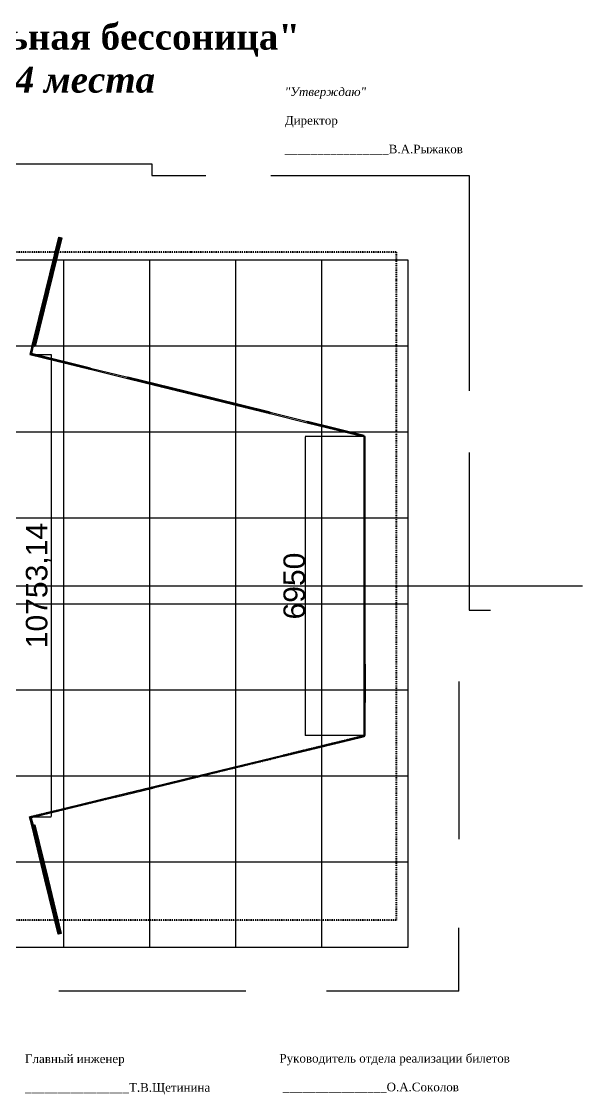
# Model space of a CAD drawing. Header units: millimetres. Extents: x -520232 to 211296, y -156633 to 78411.
# Drawn here: x -25209 to -12164, y -95665 to -70706 of the extents above; entities that cross this region are included whole.
import ezdxf

# ---------------------------------------------------------------- set-up
doc = ezdxf.new("R2010")
doc.units = ezdxf.units.MM
doc.linetypes.add('штрихпунктирнаяX2', pattern=[50.8, 25.4, -12.7, 0, -12.7])
for name, color, linetype in [('Декорация', 80, 'Continuous'), ('Оси', 7, 'Continuous'), ('Партер', 7, 'Continuous'), ('План галлереи', 7, 'Continuous'), ('План планшет1', 7, 'Continuous')]:
    doc.layers.add(name, color=color, linetype=linetype)
doc.styles.get("Standard").update_dxf_attribs({"font": 'arial.ttf', "height": 300})
doc.dimstyles.new('ISO-25', dxfattribs={"dimtxt": 2.5, "dimasz": 2.5, "dimexe": 1.25, "dimexo": 0.625, "dimtad": 1, "dimtxsty": 'Standard', "dimcen": 2.5, "dimadec": 0, "dimazin": 0, "dimtfac": 1, "dimtmove": 0, "dimatfit": 3, "dimfxl": 1, "dimarcsym": 0})
pattern_1 = [(45, (31094.384, -119493.006), (-5, 5), [])]
pattern_2 = [(31.164429, (34107.836, -138031.763), (-3.6592484, 6.0506116), [])]

# ---------------------------------------------------------------- blocks, each defined once
blk = doc.blocks.new('*D25')
at = {"layer": 'Defpoints', "color": 0, "lineweight": 13, "transparency": 16777216}
for p in [(-25014, -78450), (-25019, -89203), (-24519, -89203)]:
    blk.add_point(p, dxfattribs=at)
at = {"layer": 'Партер', "color": 0, "lineweight": -2, "transparency": 16777216}
for p, q in [((-25013, -78450), (-24518, -78450)), ((-24519, -78453), (-24519, -89201)), ((-25019, -89203), (-24518, -89203))]:
    blk.add_line(p, q, dxfattribs=at)
at = {"layer": 'Партер', "color": 0, "lineweight": 13, "transparency": 16777216}
for points in [[(-24520, -78453), (-24519, -78453), (-24519, -78450)], [(-24520, -89201), (-24519, -89201), (-24519, -89203)]]:
    blk.add_solid(points, dxfattribs=at)
at = {"layer": 'Партер', "color": 0, "transparency": 16777216, "insert": (-24811, -83827), "char_height": 500, "attachment_point": 5, "rotation": 90}
blk.add_mtext('10753,14', dxfattribs=at)
blk = doc.blocks.new('*D26')
at = {"layer": 'Defpoints', "color": 0, "lineweight": 13, "transparency": 16777216}
for p in [(-17246, -80363), (-18614, -87313), (-17246, -87313)]:
    blk.add_point(p, dxfattribs=at)
at = {"layer": 'Партер', "color": 0, "lineweight": -2, "transparency": 16777216}
for p, q in [((-17246, -80363), (-18615, -80363)), ((-18614, -80366), (-18614, -87311)), ((-17246, -87313), (-18615, -87313))]:
    blk.add_line(p, q, dxfattribs=at)
at = {"layer": 'Партер', "color": 0, "lineweight": 13, "transparency": 16777216}
for points in [[(-18614, -80366), (-18613, -80366), (-18614, -80363)], [(-18614, -87311), (-18613, -87311), (-18614, -87313)]]:
    blk.add_solid(points, dxfattribs=at)
at = {"layer": 'Партер', "color": 0, "transparency": 16777216, "insert": (-18864, -83838), "char_height": 500, "attachment_point": 5, "rotation": 90}
blk.add_mtext('6950', dxfattribs=at)

msp = doc.modelspace()

# ---------------------------------------------------------------- hatches: boundary and pattern name
at = {"layer": 'Декорация'}
h = msp.add_hatch(dxfattribs=at)
h.set_pattern_fill('JIS_WOOD', color=256, scale=10, angle=-13.835571, style=0)
h.set_pattern_definition([(31.164429, (28755.8686, -157510.8764), (-3.6592484, 6.0506116), [])])
h.paths.add_polyline_path([(-24579.683, -77001.913), (-24652.507, -76983.977), (-24341.63, -75721.696), (-24268.806, -75739.631)])
h = msp.add_hatch(dxfattribs=at)
h.set_pattern_fill('JIS_WOOD', color=256, scale=10, angle=-13.835571, style=0)
h.set_pattern_definition([(31.164429, (28444.9914, -158773.158), (-3.6592484, 6.0506116), [])])
h.paths.add_polyline_path([(-24890.56, -78264.194), (-24963.384, -78246.259), (-24652.507, -76983.977), (-24579.683, -77001.913)])
h = msp.add_hatch(dxfattribs=at)
h.set_pattern_fill('JIS_WOOD', color=256, scale=10, angle=-13.835571, style=0)
h.set_pattern_definition(pattern_2)
h.paths.add_polyline_path([(-23603.354, -78766.589), (-24977.299, -78428.211), (-24934.255, -78253.433), (-24963.384, -78246.259), (-25013.603, -78450.166), (-23610.528, -78795.718)])
edge = h.paths.add_edge_path(flags=17)
edge.add_line((-24984.473, -78457.34), (-25013.603, -78450.166))
h = msp.add_hatch(dxfattribs=at)
h.set_pattern_fill('JIS_WOOD', color=256, scale=10, angle=-13.835571, style=0)
h.set_pattern_definition(pattern_2)
h.paths.add_polyline_path([(-18559.082, -80008.902), (-18566.256, -80038.031), (-17245.715, -80363.257), (-17238.541, -80334.127)])
h.paths.add_polyline_path([(-19423.259, -79796.071), (-21374.941, -79315.406), (-21382.115, -79344.536), (-19430.433, -79825.2)])
edge = h.paths.add_edge_path()
edge.add_line((-22739.177, -78979.42), (-22746.351, -79008.55))
edge.add_line((-21374.941, -79315.406), (-22739.177, -78979.42))
edge.add_line((-22746.351, -79008.55), (-21382.115, -79344.536))
h = msp.add_hatch(dxfattribs=at)
h.set_pattern_fill('JIS_WOOD', color=256, scale=10, style=0)
h.set_pattern_definition(pattern_1)
h.paths.add_polyline_path([(-17215.715, -80363.257), (-17245.715, -80363.257), (-17245.715, -82348.257), (-17215.715, -82348.257)], flags=17)
h.paths.add_polyline_path([(-17215.715, -84353.257), (-17245.715, -84353.257), (-17245.715, -82348.257), (-17215.715, -82348.257)], flags=17)
h.paths.add_polyline_path([(-17245.715, -84353.257), (-17245.715, -85343.257), (-17215.715, -85343.257), (-17215.715, -84353.257)], flags=17)
h.paths.add_polyline_path([(-17215.715, -85343.257), (-17245.715, -85343.257), (-17245.715, -85653.257), (-17215.715, -85653.257)], flags=17)
h.paths.add_polyline_path([(-17215.715, -80363.257), (-17245.715, -80363.257), (-17245.715, -82348.257), (-17245.715, -84353.257), (-17245.715, -85343.257), (-17245.715, -85653.257), (-17215.715, -85653.257), (-17215.715, -85343.257), (-17215.715, -84353.257), (-17215.715, -82348.257)])
h.paths.add_polyline_path([(-17215.715, -86543.257), (-17245.715, -86543.257), (-17245.715, -87313.257), (-17215.715, -87313.257)])
h = msp.add_hatch(dxfattribs=at)
h.set_pattern_fill('JIS_WOOD', color=256, scale=10, style=0)
h.set_pattern_definition(pattern_1)
h.paths.add_polyline_path([(-17215.715, -80363.257), (-17245.715, -80363.257), (-17245.715, -82348.257), (-17215.715, -82348.257)])
h = msp.add_hatch(dxfattribs=at)
h.set_pattern_fill('JIS_WOOD', color=256, scale=10, style=0)
h.set_pattern_definition(pattern_1)
h.paths.add_polyline_path([(-17215.715, -82348.257), (-17245.715, -82348.257), (-17245.715, -84353.257), (-17215.715, -84353.257)])
h = msp.add_hatch(dxfattribs=at)
h.set_pattern_fill('JIS_WOOD', color=256, scale=10, style=0)
h.set_pattern_definition(pattern_1)
h.paths.add_polyline_path([(-17215.715, -84353.257), (-17245.715, -84353.257), (-17245.715, -85343.257), (-17215.715, -85343.257)])
h = msp.add_hatch(dxfattribs=at)
h.set_pattern_fill('JIS_WOOD', color=256, scale=10, style=0)
h.set_pattern_definition(pattern_1)
h.paths.add_polyline_path([(-17215.715, -85343.257), (-17245.715, -85343.257), (-17245.715, -85653.257), (-17215.715, -85653.257)])
h = msp.add_hatch(dxfattribs=at)
h.set_pattern_fill('JIS_WOOD', color=256, scale=10, angle=13.6656556, style=0)
h.set_pattern_definition([(58.665656, (51519.615, -99285.494), (-6.0397332, 3.6771759), [])])
h.paths.add_polyline_path([(-17238.627, -87342.408), (-19128.566, -87801.925), (-19135.654, -87772.774), (-17245.715, -87313.257)])
h.paths.add_polyline_path([(-22155.383, -88537.862), (-22162.471, -88508.711), (-21083.894, -88246.467), (-21076.806, -88275.618)], flags=17)
h.paths.add_polyline_path([(-23020.188, -88748.129), (-24983.004, -89225.366), (-24940.478, -89400.27), (-24969.628, -89407.358), (-25019.242, -89203.303), (-23027.276, -88718.978)])
edge = h.paths.add_edge_path()
edge.add_line((-19128.566, -87801.925), (-21076.806, -88275.618))
edge.add_line((-21083.894, -88246.467), (-19135.654, -87772.774))
edge.add_line((-25019.242, -89203.303), (-24990.091, -89196.215))
h = msp.add_hatch(dxfattribs=at)
h.set_pattern_fill('JIS_WOOD', color=256, scale=10, angle=13.6274444, style=0)
h.set_pattern_definition([(58.6274444, (59863.4474, -137492.321), (-6.03727953, 3.681203), [])])
h.paths.add_polyline_path([(-24590.45, -90653.09), (-24663.339, -90670.761), (-24969.628, -89407.358), (-24896.74, -89389.687)])
h = msp.add_hatch(dxfattribs=at)
h.set_pattern_fill('JIS_WOOD', color=256, scale=10, angle=13.6274444, style=0)
h.set_pattern_definition([(58.6274444, (60169.737, -138755.7236), (-6.03727953, 3.681203), [])])
h.paths.add_polyline_path([(-24284.16, -91916.493), (-24357.049, -91934.163), (-24663.339, -90670.761), (-24590.45, -90653.09)])

# ---------------------------------------------------------------- linework, layer by layer
for p, q in [((-24652.507, -76983.977), (-24341.63, -75721.696)), ((-24268.806, -75739.631), (-24579.683, -77001.913)), ((-24341.63, -75721.696), (-24268.806, -75739.631)), ((-24963.384, -78246.259), (-24652.507, -76983.977)), ((-24579.683, -77001.913), (-24890.56, -78264.194)), ((-24652.507, -76983.977), (-24579.683, -77001.913)), ((-24579.683, -77001.913), (-24652.507, -76983.977)), ((-24963.384, -78246.259), (-25013.603, -78450.166)), ((-24934.255, -78253.433), (-24977.299, -78428.211)), ((-24890.56, -78264.194), (-24963.384, -78246.259)), ((-24984.473, -78457.34), (-25013.603, -78450.166)), ((-25013.603, -78450.166), (-23610.528, -78795.718)), ((-23603.354, -78766.589), (-24977.299, -78428.211)), ((-23610.528, -78795.718), (-23603.354, -78766.589)), ((-23610.528, -78795.718), (-22746.351, -79008.55)), ((-23603.354, -78766.589), (-22739.177, -78979.42)), ((-22739.177, -78979.42), (-22746.351, -79008.55)), ((-22746.351, -79008.55), (-21382.115, -79344.536)), ((-21374.941, -79315.406), (-22739.177, -78979.42)), ((-21382.115, -79344.536), (-21374.941, -79315.406)), ((-21382.115, -79344.536), (-19430.433, -79825.2)), ((-19423.259, -79796.071), (-21374.941, -79315.406)), ((-19430.433, -79825.2), (-19423.259, -79796.071)), ((-19430.433, -79825.2), (-18566.256, -80038.031)), ((-19423.259, -79796.071), (-18559.082, -80008.902)), ((-18559.082, -80008.902), (-18566.256, -80038.031)), ((-18566.256, -80038.031), (-17245.715, -80363.257)), ((-17238.541, -80334.127), (-18559.082, -80008.902)), ((-17245.715, -80363.257), (-17238.541, -80334.127)), ((-17245.715, -80363.257), (-17245.715, -82348.257)), ((-17215.715, -80363.257), (-17245.715, -80363.257)), ((-17215.715, -82348.257), (-17215.715, -80363.257)), ((-17245.715, -82348.257), (-17245.715, -84353.257)), ((-17215.715, -82348.257), (-17245.715, -82348.257)), ((-17215.715, -84353.257), (-17215.715, -82348.257)), ((-17245.715, -84353.257), (-17245.715, -85343.257)), ((-17215.715, -84353.257), (-17245.715, -84353.257)), ((-17215.715, -85343.257), (-17215.715, -84353.257)), ((-17245.715, -85343.257), (-17245.715, -85653.257)), ((-17215.715, -85343.257), (-17245.715, -85343.257)), ((-17215.715, -85653.257), (-17215.715, -85343.257)), ((-17245.715, -85653.257), (-17215.715, -85653.257)), ((-17245.715, -85653.257), (-17245.715, -86543.257)), ((-17215.715, -85653.257), (-17215.715, -86543.257)), ((-17245.715, -86543.257), (-17245.715, -87313.257)), ((-17215.715, -86543.257), (-17245.715, -86543.257)), ((-17215.715, -87313.257), (-17215.715, -86543.257)), ((-19135.654, -87772.774), (-17245.715, -87313.257)), ((-17238.627, -87342.408), (-19128.566, -87801.925)), ((-17245.715, -87313.257), (-17215.715, -87313.257)), ((-17245.715, -87313.257), (-17238.627, -87342.408)), ((-21083.894, -88246.467), (-19135.654, -87772.774)), ((-19128.566, -87801.925), (-21076.806, -88275.618)), ((-19135.654, -87772.774), (-19128.566, -87801.925)), ((-22162.471, -88508.711), (-21083.894, -88246.467)), ((-21076.806, -88275.618), (-22155.383, -88537.862)), ((-21083.894, -88246.467), (-21076.806, -88275.618)), ((-23027.276, -88718.978), (-22162.471, -88508.711)), ((-23020.188, -88748.129), (-22155.383, -88537.862)), ((-22155.383, -88537.862), (-22162.471, -88508.711)), ((-25019.242, -89203.303), (-23027.276, -88718.978)), ((-23020.188, -88748.129), (-24983.004, -89225.366)), ((-23027.276, -88718.978), (-23020.188, -88748.129)), ((-25019.242, -89203.303), (-24990.091, -89196.215)), ((-24969.628, -89407.358), (-25019.242, -89203.303)), ((-24983.004, -89225.366), (-24940.478, -89400.27)), ((-24969.628, -89407.358), (-24896.74, -89389.687)), ((-24940.478, -89400.27), (-24969.628, -89407.358)), ((-24663.339, -90670.761), (-24969.628, -89407.358)), ((-24896.74, -89389.687), (-24590.45, -90653.09)), ((-24663.339, -90670.761), (-24590.45, -90653.09)), ((-24590.45, -90653.09), (-24663.339, -90670.761)), ((-24357.049, -91934.163), (-24663.339, -90670.761)), ((-24590.45, -90653.09), (-24284.16, -91916.493)), ((-24284.16, -91916.493), (-24357.049, -91934.163))]:
    msp.add_line(p, q, dxfattribs=at)
at = {"layer": 'Оси'}
msp.add_line((-12163.898, -83838.257), (-38241.535, -83838.257), dxfattribs=at)
at = {"layer": 'План галлереи', "linetype": 'штрихпунктирнаяX2', "lineweight": 40}
for p, q in [((-16495.715, -76070.757), (-34342.715, -76070.757)), ((-16495.715, -76070.757), (-16495.715, -91605.757)), ((-16495.715, -91605.757), (-34342.715, -91605.757))]:
    msp.add_line(p, q, dxfattribs=at)
at = {"layer": 'План планшет1', "color": 254}
for p, q in [((-27796.715, -74018.757), (-22180.715, -74018.757)), ((-22180.715, -74018.757), (-22180.715, -74286.757)), ((-22180.715, -74286.757), (-20920.715, -74286.757)), ((-19408.715, -74286.757), (-14800.715, -74286.757)), ((-14800.715, -74286.757), (-14800.715, -79297.757)), ((-34225.715, -76248.757), (-16225.715, -76248.757)), ((-24225.715, -92248.757), (-24225.715, -76248.757)), ((-22225.715, -92248.757), (-22225.715, -76248.757)), ((-20225.715, -92248.757), (-20225.715, -76248.757)), ((-18225.715, -92248.757), (-18225.715, -76248.757)), ((-16225.715, -76248.757), (-16225.715, -92248.757)), ((-34225.715, -78248.757), (-16225.715, -78248.757)), ((-34225.715, -80248.757), (-16225.715, -80248.757)), ((-14800.715, -80732.757), (-14800.715, -84402.757)), ((-34225.715, -82248.757), (-16225.715, -82248.757)), ((-34225.715, -84248.757), (-16225.715, -84248.757)), ((-14800.715, -84402.757), (-14300.715, -84402.757)), ((-15038.715, -86056.757), (-15038.715, -89721.757)), ((-34225.715, -86248.757), (-16225.715, -86248.757)), ((-34225.715, -88248.757), (-16225.715, -88248.757)), ((-34225.715, -90248.757), (-16225.715, -90248.757)), ((-15038.715, -93261.757), (-15038.715, -91790.757)), ((-16225.715, -92248.757), (-34225.715, -92248.757)), ((-19991.715, -93261.757), (-24339.715, -93261.757)), ((-15038.715, -93261.757), (-18114.715, -93261.757))]:
    msp.add_line(p, q, dxfattribs=at)

# ---------------------------------------------------------------- texts
at = {"layer": 'Партер'}
for s, insert, char_height, width, attachment_point in [('{\\fTimes New Roman|b1|i0|c204|p18; "Театральная бессоница"\\P\\fTimes New Roman|b1|i1|c204|p18;274 места}', (-24186.538, -71567.099), 600, 15854.2162, 5), ('{\\fTimes New Roman|b0|i1|c204|p18;"Утверждаю"\\P\\fTimes New Roman|b0|i0|c204|p18;\\PДиректор\\P\\P________________В.А.Рыжаков}', (-19086.918, -72240.06), 200, 7761.45421, 1), ('{\\fTimes New Roman|b0|i1|c204|p18;\\P\\fTimes New Roman|b0|i0|c204|p18;\\PГлавный инженер\\P\\P________________Т.В.Щетинина}', (-25126.779, -94066.51), 200, 7761.45421, 1), ('{\\fTimes New Roman|b0|i1|c204|p18;\\P\\fTimes New Roman|b0|i0|c204|p18;\\PРуководитель отдела реализации билетов\\P\\P ________________О.А.Соколов}', (-19211.994, -94055.93), 200, 7761.45421, 1)]:
    msp.add_mtext(s, dxfattribs=dict(at, insert=insert, char_height=char_height, width=width, attachment_point=attachment_point))

# ---------------------------------------------------------------- dimensions: what is measured, and where the dimension line sits
for base, p1, p2, picture, middle in [((-24519.137, -89203.303), (-25013.603, -78450.166), (-25019.242, -89203.303), '*D25', (-24811.429, -83826.734)), ((-18613.536, -87313.257), (-17245.715, -80363.257), (-17245.715, -87313.257), '*D26', (-18864.161, -83838.257))]:
    dim = msp.add_linear_dim(base=base, p1=p1, p2=p2, angle=90, dimstyle='ISO-25', dxfattribs=at)
    dim.commit()
    dim.dimension.update_dxf_attribs({"geometry": picture, "text_midpoint": middle})

doc.saveas('drawing.dxf')
